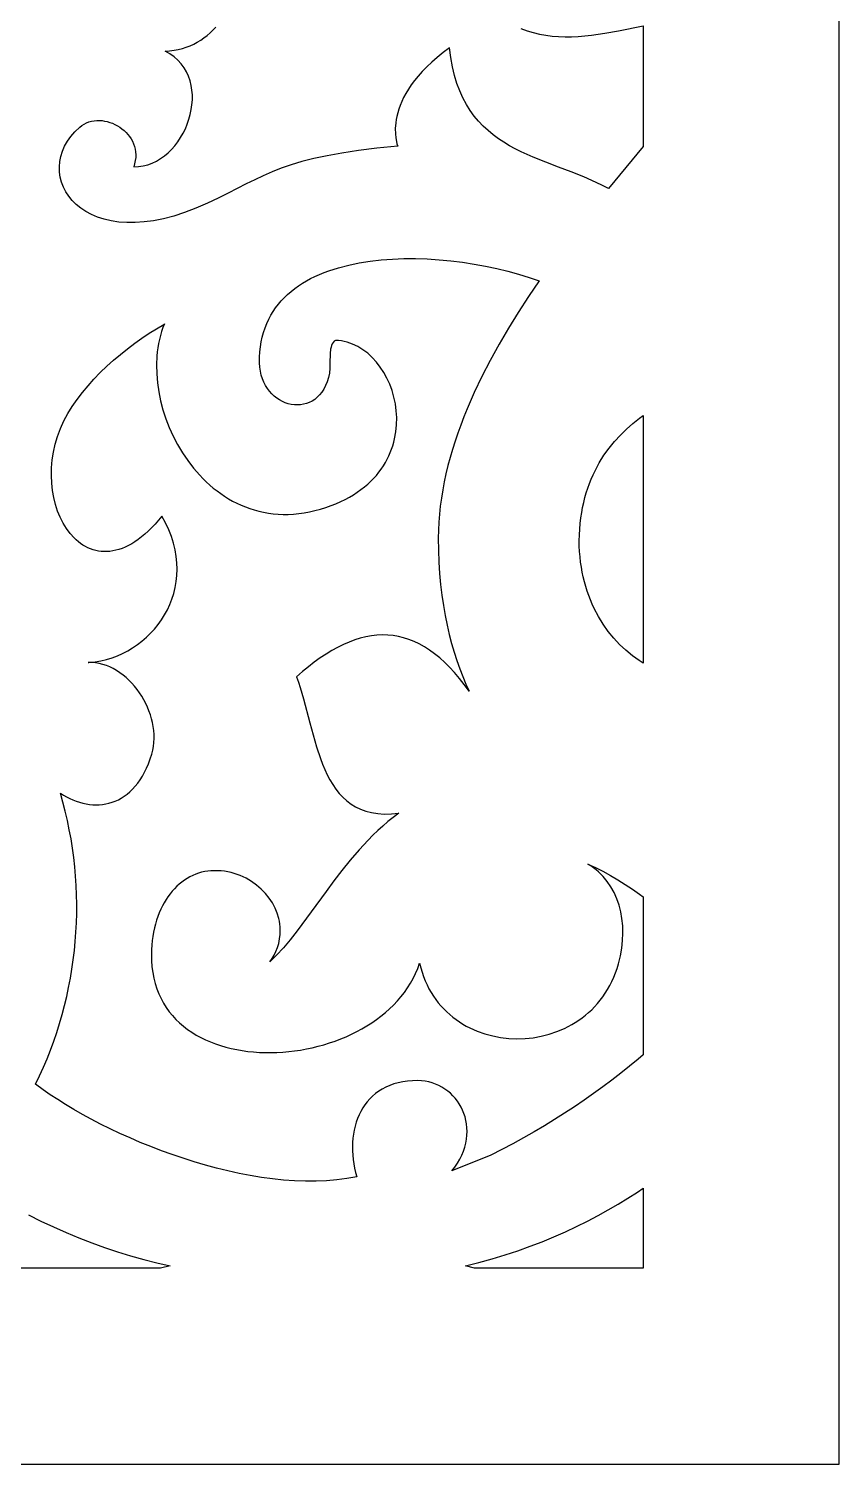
# Model space of a CAD drawing. Extents: x 2655 to 3655, y -2457 to -457.
# Drawn here: x 3448 to 3654.7, y -2456.5 to -2090.3 of the extents above; entities that cross this region are included whole.
import ezdxf

# ---------------------------------------------------------------- set-up
doc = ezdxf.new("R2010")
doc.units = 0
doc.layers.add('LAYER_1', color=18, linetype='CONTINUOUS')

msp = doc.modelspace()

# ---------------------------------------------------------------- linework, layer by layer
at = {"layer": 'LAYER_1'}
for points in [[(2654.71, -2456.51), (3654.71, -2456.51), (3654.71, -456.51), (2654.71, -456.51)], [(3549.64, -2149.08), (3552.64, -2149.27), (3555.64, -2149.55), (3558.62, -2149.92), (3561.58, -2150.37), (3564.5, -2150.9), (3567.37, -2151.51), (3570.19, -2152.2), (3572.93, -2152.95), (3575.59, -2153.77), (3578.15, -2154.65), (3575.45, -2158.66), (3572.85, -2162.7), (3570.35, -2166.76), (3567.97, -2170.84), (3565.71, -2174.94), (3563.59, -2179.05), (3561.62, -2183.17), (3559.81, -2187.31), (3558.97, -2189.38), (3558.18, -2191.44), (3557.42, -2193.51), (3556.72, -2195.59), (3556.06, -2197.66), (3555.46, -2199.72), (3554.9, -2201.79), (3554.4, -2203.86), (3553.95, -2205.93), (3553.56, -2207.99), (3553.22, -2210.05), (3552.94, -2212.11), (3552.72, -2214.17), (3552.56, -2216.22), (3552.47, -2218.27), (3552.43, -2220.31), (3552.43, -2220.31), (3552.47, -2223.39), (3552.59, -2226.38), (3552.77, -2229.27), (3553.03, -2232.08), (3553.35, -2234.81), (3553.74, -2237.44), (3554.18, -2240), (3554.68, -2242.46), (3555.23, -2244.85), (3555.84, -2247.15), (3556.49, -2249.38), (3557.18, -2251.52), (3557.91, -2253.59), (3558.68, -2255.58), (3559.48, -2257.49), (3560.31, -2259.33), (3559.08, -2257.64), (3557.84, -2256.05), (3556.59, -2254.58), (3555.34, -2253.21), (3554.07, -2251.96), (3552.8, -2250.81), (3551.51, -2249.76), (3550.22, -2248.82), (3548.92, -2247.99), (3547.6, -2247.26), (3546.28, -2246.63), (3544.95, -2246.11), (3543.61, -2245.68), (3542.26, -2245.36), (3540.91, -2245.13), (3539.54, -2245.01), (3538.16, -2244.98), (3536.77, -2245.04), (3535.37, -2245.21), (3533.96, -2245.47), (3532.54, -2245.82), (3531.12, -2246.26), (3529.68, -2246.8), (3528.23, -2247.43), (3526.77, -2248.15), (3525.3, -2248.96), (3523.82, -2249.86), (3522.33, -2250.85), (3520.83, -2251.93), (3519.31, -2253.09), (3517.79, -2254.33), (3516.26, -2255.66), (3516.26, -2255.66), (3516.76, -2257.01), (3517.23, -2258.39), (3518.11, -2261.29), (3519.72, -2267.39), (3520.53, -2270.48), (3521.41, -2273.53), (3522.39, -2276.49), (3522.93, -2277.92), (3523.51, -2279.31), (3524.13, -2280.65), (3524.81, -2281.94), (3525.54, -2283.16), (3526.33, -2284.31), (3527.19, -2285.39), (3528.11, -2286.39), (3529.12, -2287.3), (3530.2, -2288.11), (3531.37, -2288.83), (3532.63, -2289.44), (3533.99, -2289.93), (3535.44, -2290.3), (3537, -2290.55), (3538.68, -2290.66), (3540.47, -2290.64), (3542.35, -2290.47), (3540.94, -2291.51), (3539.6, -2292.59), (3538.3, -2293.71), (3537.02, -2294.87), (3535.78, -2296.06), (3534.57, -2297.28), (3532.23, -2299.79), (3529.99, -2302.39), (3527.85, -2305.03), (3525.79, -2307.7), (3523.81, -2310.37), (3520.03, -2315.59), (3516.43, -2320.46), (3514.68, -2322.71), (3512.95, -2324.79), (3511.22, -2326.67), (3510.35, -2327.53), (3509.49, -2328.33), (3510.07, -2327.53), (3510.59, -2326.65), (3511.05, -2325.72), (3511.43, -2324.71), (3511.74, -2323.65), (3511.96, -2322.52), (3512.1, -2321.34), (3512.14, -2320.1), (3512.14, -2320.1), (3512.11, -2319.41), (3512.05, -2318.71), (3511.94, -2318.02), (3511.79, -2317.33), (3511.39, -2315.96), (3510.83, -2314.62), (3510.14, -2313.32), (3509.31, -2312.08), (3508.36, -2310.89), (3507.29, -2309.78), (3506.11, -2308.76), (3504.82, -2307.84), (3503.43, -2307.04), (3501.96, -2306.35), (3500.4, -2305.8), (3499.59, -2305.58), (3498.76, -2305.4), (3497.91, -2305.26), (3497.05, -2305.16), (3496.17, -2305.11), (3495.28, -2305.1), (3495.28, -2305.1), (3494.47, -2305.13), (3493.66, -2305.22), (3492.87, -2305.35), (3492.09, -2305.52), (3491.32, -2305.75), (3490.57, -2306.01), (3489.83, -2306.33), (3489.11, -2306.68), (3488.4, -2307.08), (3487.72, -2307.52), (3487.05, -2308.01), (3486.4, -2308.53), (3485.78, -2309.09), (3485.18, -2309.69), (3484.6, -2310.33), (3484.04, -2311.01), (3483.51, -2311.73), (3483.01, -2312.48), (3482.53, -2313.27), (3482.09, -2314.09), (3481.67, -2314.95), (3481.28, -2315.84), (3480.92, -2316.76), (3480.6, -2317.72), (3480.31, -2318.71), (3480.05, -2319.72), (3479.83, -2320.77), (3479.64, -2321.85), (3479.49, -2322.95), (3479.38, -2324.08), (3479.31, -2325.24), (3479.28, -2326.43), (3479.28, -2326.43), (3479.3, -2328.04), (3479.42, -2329.59), (3479.61, -2331.09), (3479.89, -2332.53), (3480.24, -2333.91), (3480.66, -2335.24), (3481.16, -2336.52), (3481.73, -2337.74), (3482.37, -2338.91), (3483.07, -2340.02), (3483.83, -2341.08), (3484.65, -2342.08), (3485.53, -2343.04), (3486.47, -2343.94), (3487.45, -2344.79), (3488.49, -2345.58), (3489.57, -2346.33), (3490.7, -2347.02), (3491.87, -2347.66), (3493.08, -2348.25), (3494.33, -2348.79), (3495.61, -2349.28), (3496.93, -2349.72), (3498.27, -2350.12), (3499.64, -2350.46), (3501.04, -2350.75), (3502.46, -2351), (3503.9, -2351.19), (3505.35, -2351.34), (3506.82, -2351.44), (3508.31, -2351.49), (3509.8, -2351.5), (3511.3, -2351.46), (3512.8, -2351.37), (3514.31, -2351.24), (3515.81, -2351.06), (3517.32, -2350.84), (3518.82, -2350.57), (3520.31, -2350.25), (3521.78, -2349.89), (3523.25, -2349.49), (3524.7, -2349.04), (3526.14, -2348.55), (3527.55, -2348.02), (3528.94, -2347.44), (3530.31, -2346.82), (3531.64, -2346.16), (3532.95, -2345.45), (3534.22, -2344.7), (3535.46, -2343.92), (3536.66, -2343.09), (3537.83, -2342.22), (3538.94, -2341.31), (3540.01, -2340.36), (3541.04, -2339.37), (3542.01, -2338.34), (3542.93, -2337.27), (3543.8, -2336.16), (3544.61, -2335.01), (3545.36, -2333.83), (3546.04, -2332.6), (3546.66, -2331.34), (3547.21, -2330.04), (3547.69, -2328.7), (3547.69, -2328.7), (3547.98, -2329.88), (3548.31, -2331.02), (3548.69, -2332.12), (3549.11, -2333.18), (3549.57, -2334.21), (3550.07, -2335.2), (3550.61, -2336.16), (3551.19, -2337.07), (3551.8, -2337.96), (3552.45, -2338.8), (3553.13, -2339.61), (3553.84, -2340.38), (3554.58, -2341.11), (3555.36, -2341.8), (3556.15, -2342.46), (3556.98, -2343.09), (3557.83, -2343.67), (3558.7, -2344.22), (3559.59, -2344.73), (3560.5, -2345.2), (3561.43, -2345.64), (3562.38, -2346.04), (3564.32, -2346.72), (3566.32, -2347.26), (3568.35, -2347.65), (3570.41, -2347.88), (3572.48, -2347.97), (3574.56, -2347.91), (3576.63, -2347.7), (3578.69, -2347.33), (3580.71, -2346.82), (3582.69, -2346.16), (3584.62, -2345.34), (3585.56, -2344.88), (3586.48, -2344.37), (3587.38, -2343.83), (3588.26, -2343.26), (3589.12, -2342.64), (3589.96, -2341.99), (3590.77, -2341.29), (3591.56, -2340.56), (3592.31, -2339.8), (3593.04, -2338.99), (3593.74, -2338.15), (3594.4, -2337.26), (3595.03, -2336.34), (3595.63, -2335.38), (3596.19, -2334.39), (3596.71, -2333.35), (3597.19, -2332.28), (3597.63, -2331.17), (3598.03, -2330.02), (3598.39, -2328.83), (3598.39, -2328.83), (3598.88, -2326.83), (3599.23, -2324.86), (3599.45, -2322.91), (3599.53, -2321), (3599.48, -2319.14), (3599.29, -2317.32), (3598.98, -2315.57), (3598.54, -2313.87), (3597.97, -2312.25), (3597.28, -2310.7), (3596.47, -2309.24), (3595.53, -2307.86), (3594.48, -2306.59), (3593.3, -2305.41), (3592.67, -2304.87), (3592.01, -2304.35), (3591.32, -2303.86), (3590.61, -2303.4), (3592.52, -2304.29), (3594.43, -2305.26), (3596.33, -2306.3), (3598.22, -2307.42), (3600.08, -2308.59), (3601.93, -2309.81), (3603.75, -2311.07), (3604.71, -2311.76), (3604.71, -2352.04), (3603.4, -2353.17), (3601.22, -2354.98), (3598.99, -2356.76), (3596.71, -2358.53), (3594.39, -2360.26), (3592.03, -2361.97), (3589.62, -2363.66), (3587.16, -2365.32), (3584.66, -2366.95), (3582.11, -2368.56), (3579.52, -2370.14), (3576.88, -2371.7), (3574.19, -2373.22), (3571.46, -2374.73), (3568.69, -2376.2), (3565.87, -2377.65), (3555.87, -2381.7), (3555.87, -2381.7), (3556.64, -2380.69), (3557.32, -2379.67), (3557.91, -2378.65), (3558.41, -2377.63), (3558.84, -2376.61), (3559.18, -2375.59), (3559.44, -2374.58), (3559.63, -2373.58), (3559.74, -2372.59), (3559.78, -2371.61), (3559.76, -2370.65), (3559.66, -2369.71), (3559.5, -2368.79), (3559.28, -2367.9), (3559, -2367.03), (3558.66, -2366.19), (3558.26, -2365.38), (3557.81, -2364.6), (3557.31, -2363.86), (3556.76, -2363.16), (3556.17, -2362.5), (3555.53, -2361.88), (3554.84, -2361.31), (3554.12, -2360.79), (3553.36, -2360.32), (3552.56, -2359.9), (3551.74, -2359.54), (3550.88, -2359.23), (3549.99, -2358.99), (3549.07, -2358.81), (3548.14, -2358.69), (3547.18, -2358.65), (3547.18, -2358.65), (3545.85, -2358.67), (3544.57, -2358.77), (3543.36, -2358.95), (3542.2, -2359.19), (3541.1, -2359.49), (3540.06, -2359.86), (3539.08, -2360.3), (3538.15, -2360.79), (3537.28, -2361.33), (3536.46, -2361.93), (3535.7, -2362.58), (3534.99, -2363.27), (3534.34, -2364.02), (3533.74, -2364.8), (3533.19, -2365.62), (3532.7, -2366.49), (3532.25, -2367.38), (3531.86, -2368.31), (3531.53, -2369.27), (3531.24, -2370.25), (3531, -2371.26), (3530.82, -2372.29), (3530.68, -2373.34), (3530.6, -2374.4), (3530.56, -2375.48), (3530.57, -2376.57), (3530.63, -2377.66), (3530.74, -2378.77), (3530.89, -2379.87), (3531.09, -2380.98), (3531.34, -2382.08), (3531.63, -2383.18), (3531.63, -2383.18), (3529.13, -2383.64), (3526.56, -2383.98), (3523.94, -2384.2), (3521.26, -2384.31), (3518.55, -2384.32), (3515.79, -2384.22), (3513, -2384.02), (3510.18, -2383.72), (3507.34, -2383.33), (3504.49, -2382.86), (3501.63, -2382.31), (3498.76, -2381.68), (3495.9, -2380.98), (3493.05, -2380.2), (3490.21, -2379.37), (3487.39, -2378.47), (3484.6, -2377.53), (3481.84, -2376.53), (3479.13, -2375.48), (3476.45, -2374.4), (3473.83, -2373.27), (3471.26, -2372.12), (3468.76, -2370.93), (3466.32, -2369.73), (3463.96, -2368.5), (3461.68, -2367.26), (3459.48, -2366.01), (3457.38, -2364.75), (3455.38, -2363.49), (3453.48, -2362.24), (3451.69, -2360.99), (3449.72, -2359.58), (3450.76, -2357.42), (3451.74, -2355.25), (3452.67, -2353.06), (3453.55, -2350.84), (3454.37, -2348.61), (3455.14, -2346.36), (3455.85, -2344.09), (3456.52, -2341.81), (3457.12, -2339.51), (3457.68, -2337.2), (3458.18, -2334.88), (3458.63, -2332.55), (3459.02, -2330.2), (3459.36, -2327.85), (3459.64, -2325.49), (3459.87, -2323.13), (3460.05, -2320.76), (3460.17, -2318.38), (3460.23, -2316), (3460.24, -2313.62), (3460.2, -2311.24), (3460.1, -2308.86), (3459.95, -2306.48), (3459.74, -2304.1), (3459.47, -2301.73), (3459.15, -2299.36), (3458.78, -2296.99), (3458.35, -2294.64), (3457.86, -2292.29), (3457.32, -2289.95), (3456.72, -2287.62), (3456.07, -2285.3), (3456.85, -2285.8), (3457.65, -2286.26), (3458.46, -2286.68), (3459.28, -2287.05), (3460.11, -2287.38), (3460.94, -2287.65), (3461.78, -2287.88), (3462.62, -2288.07), (3463.47, -2288.2), (3464.31, -2288.28), (3465.15, -2288.31), (3465.99, -2288.29), (3466.82, -2288.21), (3467.65, -2288.08), (3468.46, -2287.89), (3469.27, -2287.65), (3470.07, -2287.35), (3470.85, -2286.99), (3471.61, -2286.58), (3472.36, -2286.1), (3473.09, -2285.56), (3473.8, -2284.96), (3474.49, -2284.3), (3475.15, -2283.57), (3475.79, -2282.78), (3476.4, -2281.92), (3476.98, -2281), (3477.53, -2280), (3478.05, -2278.94), (3478.53, -2277.81), (3478.98, -2276.61), (3479.39, -2275.34), (3479.39, -2275.34), (3479.64, -2274.37), (3479.82, -2273.39), (3479.93, -2272.4), (3479.98, -2271.39), (3479.96, -2270.38), (3479.89, -2269.37), (3479.75, -2268.35), (3479.56, -2267.34), (3479.31, -2266.33), (3479.01, -2265.34), (3478.66, -2264.35), (3478.27, -2263.38), (3477.82, -2262.43), (3477.33, -2261.5), (3476.8, -2260.59), (3476.22, -2259.72), (3475.61, -2258.87), (3474.96, -2258.05), (3474.28, -2257.28), (3473.56, -2256.54), (3472.81, -2255.85), (3472.04, -2255.2), (3471.24, -2254.61), (3470.41, -2254.06), (3469.56, -2253.57), (3468.69, -2253.14), (3467.8, -2252.78), (3466.9, -2252.47), (3465.98, -2252.24), (3465.05, -2252.08), (3464.11, -2251.99), (3463.16, -2251.98), (3463.34, -2251.97), (3464.98, -2251.81), (3466.42, -2251.55), (3467.84, -2251.21), (3469.24, -2250.78), (3470.61, -2250.27), (3471.94, -2249.67), (3473.24, -2249), (3474.5, -2248.25), (3475.72, -2247.43), (3476.88, -2246.54), (3478, -2245.58), (3479.06, -2244.56), (3480.05, -2243.47), (3480.98, -2242.33), (3481.85, -2241.13), (3482.64, -2239.87), (3483.35, -2238.56), (3483.98, -2237.21), (3484.52, -2235.81), (3484.98, -2234.36), (3485.34, -2232.88), (3485.61, -2231.36), (3485.77, -2229.8), (3485.82, -2228.21), (3485.77, -2226.59), (3485.6, -2224.95), (3485.31, -2223.28), (3484.9, -2221.58), (3484.37, -2219.87), (3483.7, -2218.15), (3482.9, -2216.41), (3481.96, -2214.66), (3481.96, -2214.66), (3481.08, -2215.72), (3480.21, -2216.71), (3479.34, -2217.62), (3478.48, -2218.47), (3477.62, -2219.25), (3476.76, -2219.96), (3475.92, -2220.61), (3475.08, -2221.19), (3474.25, -2221.71), (3473.42, -2222.16), (3472.61, -2222.56), (3471.8, -2222.89), (3471.01, -2223.17), (3470.22, -2223.39), (3469.45, -2223.56), (3468.69, -2223.67), (3467.94, -2223.72), (3467.2, -2223.73), (3466.47, -2223.68), (3465.76, -2223.59), (3465.07, -2223.45), (3464.39, -2223.26), (3463.72, -2223.02), (3463.08, -2222.75), (3462.44, -2222.42), (3461.83, -2222.06), (3461.23, -2221.66), (3460.66, -2221.22), (3460.1, -2220.74), (3459.56, -2220.22), (3458.54, -2219.09), (3457.61, -2217.83), (3456.77, -2216.44), (3456.02, -2214.95), (3455.37, -2213.36), (3454.83, -2211.69), (3454.39, -2209.93), (3454.07, -2208.11), (3453.86, -2206.23), (3453.78, -2204.3), (3453.82, -2202.34), (3453.99, -2200.35), (3454.3, -2198.34), (3454.75, -2196.33), (3455.34, -2194.33), (3456.09, -2192.34), (3456.98, -2190.37), (3456.98, -2190.37), (3457.98, -2188.53), (3459.1, -2186.7), (3460.34, -2184.91), (3461.68, -2183.14), (3463.12, -2181.41), (3464.64, -2179.71), (3466.24, -2178.06), (3467.9, -2176.46), (3469.62, -2174.91), (3471.39, -2173.41), (3473.19, -2171.97), (3475.02, -2170.59), (3476.87, -2169.28), (3478.72, -2168.04), (3480.57, -2166.87), (3482.42, -2165.78), (3482.48, -2165.78), (3482.59, -2165.59), (3482.59, -2165.59), (3482.22, -2166.56), (3481.88, -2167.55), (3481.58, -2168.56), (3481.32, -2169.59), (3481.11, -2170.63), (3480.93, -2171.7), (3480.78, -2172.78), (3480.68, -2173.87), (3480.58, -2176.09), (3480.63, -2178.35), (3480.82, -2180.64), (3481.15, -2182.94), (3481.63, -2185.25), (3482.23, -2187.54), (3482.97, -2189.82), (3483.84, -2192.07), (3484.83, -2194.27), (3485.95, -2196.42), (3487.18, -2198.5), (3488.54, -2200.5), (3490.01, -2202.41), (3491.59, -2204.22), (3492.42, -2205.09), (3493.27, -2205.92), (3494.16, -2206.73), (3495.07, -2207.5), (3496.01, -2208.23), (3496.97, -2208.93), (3497.95, -2209.6), (3498.96, -2210.23), (3500, -2210.81), (3501.06, -2211.36), (3502.14, -2211.86), (3503.25, -2212.32), (3504.38, -2212.73), (3505.53, -2213.09), (3506.7, -2213.41), (3507.9, -2213.68), (3509.11, -2213.89), (3510.35, -2214.05), (3511.61, -2214.16), (3512.89, -2214.21), (3514.19, -2214.21), (3515.5, -2214.14), (3516.84, -2214.02), (3518.2, -2213.83), (3519.57, -2213.58), (3520.96, -2213.27), (3522.37, -2212.89), (3523.8, -2212.44), (3523.8, -2212.44), (3525.1, -2211.98), (3526.35, -2211.49), (3527.55, -2210.96), (3528.69, -2210.41), (3529.77, -2209.83), (3530.81, -2209.21), (3531.79, -2208.58), (3532.72, -2207.91), (3533.6, -2207.23), (3534.44, -2206.52), (3535.22, -2205.79), (3535.96, -2205.04), (3536.65, -2204.27), (3537.29, -2203.48), (3537.88, -2202.68), (3538.43, -2201.86), (3538.94, -2201.03), (3539.41, -2200.18), (3539.83, -2199.33), (3540.2, -2198.46), (3540.54, -2197.59), (3540.84, -2196.71), (3541.09, -2195.82), (3541.31, -2194.93), (3541.63, -2193.14), (3541.8, -2191.34), (3541.83, -2189.55), (3541.73, -2187.77), (3541.49, -2186.02), (3541.13, -2184.31), (3540.65, -2182.65), (3540.05, -2181.04), (3539.35, -2179.49), (3538.55, -2178.03), (3537.65, -2176.65), (3536.67, -2175.37), (3535.6, -2174.2), (3534.45, -2173.14), (3533.23, -2172.21), (3531.95, -2171.42), (3530.6, -2170.78), (3529.91, -2170.51), (3529.2, -2170.29), (3528.48, -2170.11), (3527.75, -2169.97), (3527.01, -2169.88), (3526.26, -2169.84), (3526.26, -2169.84), (3525.92, -2170.08), (3525.65, -2170.39), (3525.42, -2170.75), (3525.24, -2171.16), (3525.1, -2171.61), (3524.99, -2172.1), (3524.87, -2173.19), (3524.8, -2175.63), (3524.78, -2176.92), (3524.72, -2178.2), (3524.72, -2178.2), (3524.45, -2179.35), (3524.12, -2180.42), (3523.72, -2181.39), (3523.27, -2182.26), (3522.75, -2183.05), (3522.19, -2183.75), (3521.59, -2184.36), (3520.94, -2184.88), (3520.26, -2185.32), (3519.55, -2185.68), (3518.82, -2185.96), (3518.06, -2186.15), (3517.3, -2186.27), (3516.52, -2186.31), (3515.74, -2186.28), (3514.96, -2186.17), (3514.19, -2185.99), (3513.43, -2185.73), (3512.69, -2185.41), (3511.97, -2185.02), (3511.27, -2184.56), (3510.61, -2184.04), (3509.99, -2183.45), (3509.4, -2182.81), (3508.87, -2182.1), (3508.39, -2181.33), (3507.96, -2180.5), (3507.6, -2179.62), (3507.31, -2178.68), (3507.09, -2177.69), (3506.94, -2176.65), (3506.88, -2175.55), (3506.88, -2175.55), (3506.89, -2174.15), (3506.97, -2172.79), (3507.1, -2171.48), (3507.3, -2170.21), (3507.56, -2168.98), (3507.89, -2167.79), (3508.26, -2166.64), (3508.7, -2165.54), (3509.19, -2164.47), (3509.73, -2163.45), (3510.33, -2162.46), (3510.97, -2161.51), (3511.67, -2160.61), (3512.41, -2159.74), (3513.2, -2158.9), (3514.03, -2158.11), (3514.91, -2157.35), (3515.83, -2156.63), (3516.79, -2155.94), (3517.79, -2155.29), (3518.82, -2154.67), (3519.89, -2154.09), (3521, -2153.54), (3522.14, -2153.03), (3523.31, -2152.55), (3524.51, -2152.1), (3527, -2151.3), (3529.59, -2150.62), (3532.27, -2150.07), (3535.04, -2149.63), (3537.87, -2149.31), (3540.76, -2149.09), (3543.69, -2148.99), (3546.65, -2148.98)], [(3604.71, -2252.15), (3603.71, -2251.53), (3601.96, -2250.27), (3600.28, -2248.89), (3598.69, -2247.4), (3597.18, -2245.78), (3595.78, -2244.06), (3594.47, -2242.22), (3593.28, -2240.27), (3592.2, -2238.21), (3591.7, -2237.14), (3591.24, -2236.05), (3590.8, -2234.93), (3590.4, -2233.78), (3590.04, -2232.61), (3589.71, -2231.41), (3589.41, -2230.19), (3589.15, -2228.94), (3588.93, -2227.67), (3588.74, -2226.38), (3588.59, -2225.06), (3588.48, -2223.71), (3588.41, -2222.35), (3588.38, -2220.96), (3588.38, -2220.96), (3588.43, -2219.45), (3588.52, -2217.97), (3588.65, -2216.54), (3588.81, -2215.14), (3589.02, -2213.78), (3589.26, -2212.46), (3589.53, -2211.17), (3589.85, -2209.92), (3590.19, -2208.7), (3590.57, -2207.51), (3590.98, -2206.36), (3591.43, -2205.23), (3591.9, -2204.14), (3592.41, -2203.08), (3593.5, -2201.04), (3594.7, -2199.12), (3596.01, -2197.31), (3597.41, -2195.6), (3598.89, -2193.98), (3600.45, -2192.46), (3602.09, -2191.02), (3603.78, -2189.67), (3604.71, -2189)], [(3604.71, -2406.51), (3561.69, -2406.51), (3559.37, -2405.92), (3562.82, -2405.05), (3566.2, -2404.11), (3569.5, -2403.11), (3572.72, -2402.04), (3575.87, -2400.91), (3578.94, -2399.73), (3581.94, -2398.49), (3584.86, -2397.2), (3587.71, -2395.87), (3590.48, -2394.49), (3593.18, -2393.07), (3595.8, -2391.62), (3598.35, -2390.13), (3600.82, -2388.62), (3603.22, -2387.07), (3604.71, -2386.07)]]:
    msp.add_lwpolyline(points, close=True, dxfattribs=at)
for points in [[(3573.51, -2090.26), (3575.08, -2090.85), (3576.66, -2091.33), (3578.26, -2091.72), (3579.87, -2092.01), (3581.5, -2092.22), (3583.13, -2092.35), (3584.78, -2092.4), (3586.45, -2092.38), (3588.12, -2092.3), (3589.81, -2092.17), (3591.51, -2091.99), (3594.95, -2091.49), (3598.43, -2090.88), (3604.71, -2089.64), (3604.71, -2120.43), (3595.82, -2131.1), (3595.82, -2131.1), (3594.29, -2130.3), (3592.74, -2129.54), (3589.57, -2128.15), (3586.34, -2126.87), (3583.09, -2125.64), (3579.86, -2124.41), (3576.68, -2123.13), (3575.12, -2122.45), (3573.58, -2121.74), (3572.07, -2120.98), (3570.6, -2120.18), (3569.17, -2119.32), (3567.78, -2118.4), (3566.44, -2117.42), (3565.15, -2116.35), (3563.91, -2115.21), (3562.74, -2113.97), (3561.63, -2112.64), (3560.59, -2111.21), (3559.62, -2109.66), (3558.73, -2108), (3557.93, -2106.22), (3557.21, -2104.3), (3556.58, -2102.25), (3556.05, -2100.05), (3555.62, -2097.7), (3555.29, -2095.2), (3555.29, -2095.2), (3553.66, -2096.43), (3552.15, -2097.66), (3550.77, -2098.87), (3549.51, -2100.07), (3548.36, -2101.25), (3547.33, -2102.42), (3546.39, -2103.57), (3545.56, -2104.69), (3544.82, -2105.79), (3544.18, -2106.87), (3543.61, -2107.92), (3543.13, -2108.94), (3542.72, -2109.93), (3542.37, -2110.89), (3542.1, -2111.81), (3541.88, -2112.7), (3541.71, -2113.54), (3541.59, -2114.35), (3541.48, -2115.83), (3541.49, -2117.13), (3541.6, -2118.22), (3541.75, -2119.1), (3541.91, -2119.75), (3542.09, -2120.28), (3542.09, -2120.28), (3536.79, -2120.83), (3532.06, -2121.42), (3527.83, -2122.06), (3524.07, -2122.74), (3520.7, -2123.46), (3517.67, -2124.24), (3514.92, -2125.06), (3512.41, -2125.93), (3510.06, -2126.85), (3507.82, -2127.83), (3505.64, -2128.85), (3503.45, -2129.94), (3498.86, -2132.28), (3496.33, -2133.53), (3493.57, -2134.85), (3493.57, -2134.85), (3490.6, -2136.15), (3487.75, -2137.24), (3485, -2138.12), (3482.37, -2138.81), (3479.85, -2139.31), (3477.45, -2139.64), (3475.16, -2139.8), (3472.99, -2139.81), (3470.94, -2139.66), (3469.01, -2139.37), (3467.21, -2138.95), (3465.53, -2138.41), (3463.98, -2137.76), (3462.56, -2137), (3461.27, -2136.14), (3460.11, -2135.2), (3459.09, -2134.18), (3458.2, -2133.08), (3457.45, -2131.93), (3456.83, -2130.73), (3456.36, -2129.48), (3456.04, -2128.2), (3455.85, -2126.9), (3455.81, -2125.58), (3455.93, -2124.25), (3456.19, -2122.92), (3456.6, -2121.6), (3457.16, -2120.3), (3457.88, -2119.04), (3458.76, -2117.8), (3459.79, -2116.62), (3460.99, -2115.49), (3460.99, -2115.49), (3461.54, -2115.05), (3462.13, -2114.68), (3462.74, -2114.38), (3463.36, -2114.14), (3464.01, -2113.96), (3464.67, -2113.83), (3465.34, -2113.77), (3466.01, -2113.76), (3466.69, -2113.8), (3467.36, -2113.9), (3468.03, -2114.04), (3468.7, -2114.23), (3469.35, -2114.47), (3469.98, -2114.76), (3470.6, -2115.09), (3471.2, -2115.45), (3471.77, -2115.86), (3472.31, -2116.31), (3472.81, -2116.79), (3473.28, -2117.31), (3473.71, -2117.86), (3474.1, -2118.44), (3474.44, -2119.05), (3474.72, -2119.69), (3474.96, -2120.35), (3475.13, -2121.04), (3475.25, -2121.75), (3475.29, -2122.48), (3475.27, -2123.23), (3475.18, -2123.99), (3475.01, -2124.77), (3474.76, -2125.57), (3474.76, -2125.57), (3476, -2125.51), (3477.2, -2125.33), (3478.36, -2125.03), (3479.49, -2124.62), (3480.57, -2124.1), (3481.61, -2123.49), (3482.6, -2122.78), (3483.54, -2121.99), (3484.43, -2121.12), (3485.26, -2120.18), (3486.03, -2119.18), (3486.73, -2118.12), (3487.37, -2117.01), (3487.94, -2115.86), (3488.44, -2114.68), (3488.86, -2113.46), (3489.2, -2112.23), (3489.46, -2110.99), (3489.63, -2109.73), (3489.72, -2108.48), (3489.72, -2107.24), (3489.62, -2106), (3489.42, -2104.8), (3489.13, -2103.62), (3488.72, -2102.47), (3488.22, -2101.37), (3487.6, -2100.32), (3486.87, -2099.32), (3486.03, -2098.39), (3485.06, -2097.53), (3483.98, -2096.75), (3482.76, -2096.06), (3482.76, -2096.06), (3483.93, -2095.97), (3485.05, -2095.83), (3486.13, -2095.63), (3487.18, -2095.37), (3488.18, -2095.05), (3489.15, -2094.68), (3490.09, -2094.26), (3490.98, -2093.78), (3491.85, -2093.26), (3492.68, -2092.69), (3493.48, -2092.06), (3494.24, -2091.39), (3494.98, -2090.68), (3495.69, -2089.92)], [(3447.9, -2392.89), (3451.09, -2394.48), (3454.31, -2395.98), (3457.54, -2397.4), (3460.78, -2398.74), (3464.05, -2400), (3467.34, -2401.18), (3470.65, -2402.28), (3473.98, -2403.3), (3477.33, -2404.25), (3480.7, -2405.12), (3484.09, -2405.92), (3481.61, -2406.51), (3397.85, -2406.51)]]:
    msp.add_lwpolyline(points, dxfattribs=at)

doc.saveas('drawing.dxf')
